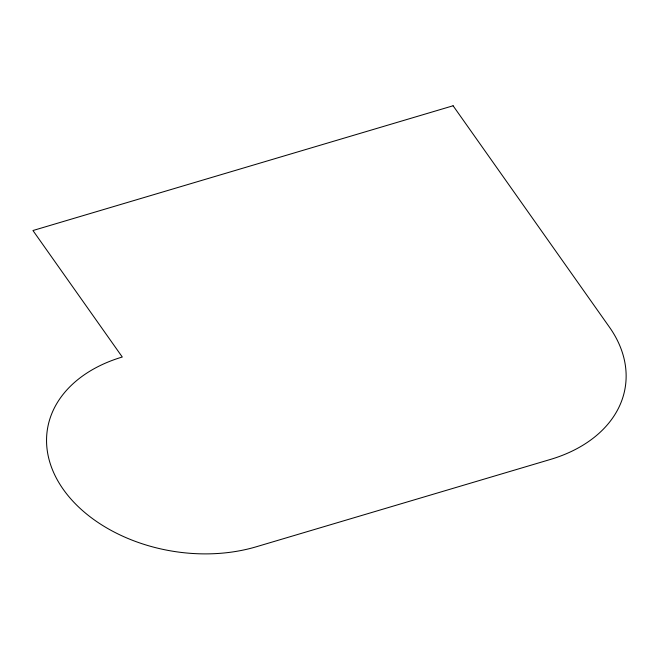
<?xml version="1.0" encoding="UTF-8"?>
<svg xmlns="http://www.w3.org/2000/svg" width="659" height="659" viewBox="0 0 659 659"><rect width="100%" height="100%" fill="white"/><g stroke="black" fill="none" stroke-linecap="round" stroke-linejoin="round"><path stroke-width="0.99" d="M453.095 105.77L32.95 230.526L122.286 357.021A143.662 100.695 9.1 0 0 63.248 489.324A143.662 100.695 9.1 0 0 256.293 546.772L550.397 459.447A143.662 100.695 9.1 0 0 609.435 327.144L453.095 105.77"/></g></svg>
